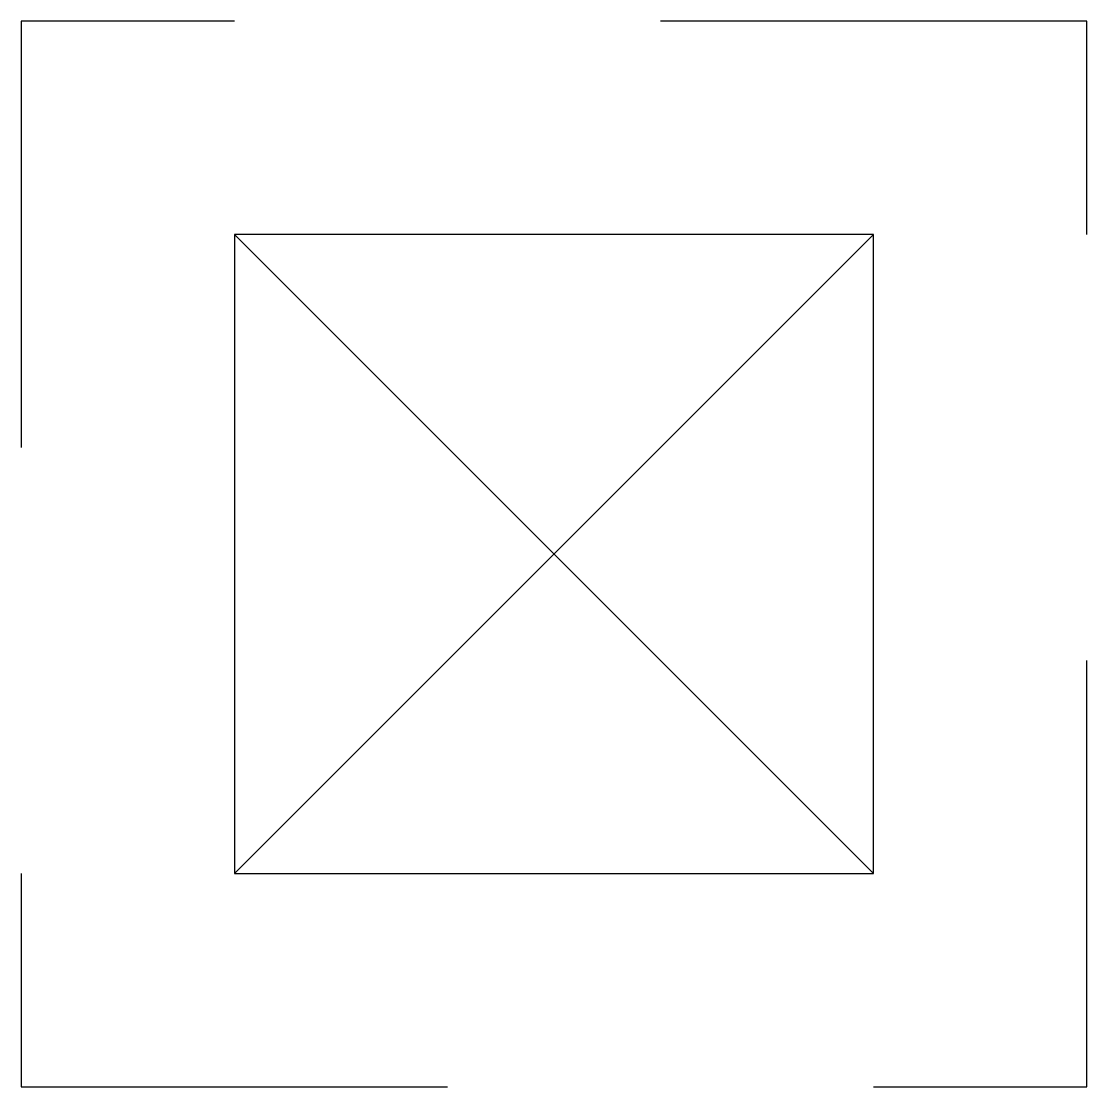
# Model space of a CAD drawing. Header units: millimetres. Extents: x -2889.719 to -2889.469, y 3749.177 to 3749.427.
import ezdxf

# ---------------------------------------------------------------- set-up
doc = ezdxf.new("R2010")
doc.units = ezdxf.units.MM
doc.linetypes.add('HIDDEN2', pattern=[0.1875, 0.125, -0.0625])
doc.layers.add('Ele_caixas', color=2, linetype='Continuous')

msp = doc.modelspace()

# ---------------------------------------------------------------- linework, layer by layer
at = {"layer": 'Ele_caixas', "color": 1}
for p, q in [((-2889.519, 3749.3773), (-2889.669, 3749.2273)), ((-2889.669, 3749.3773), (-2889.519, 3749.2273))]:
    msp.add_line(p, q, dxfattribs=at)
at = {"layer": 'Ele_caixas', "color": 1, "linetype": 'HIDDEN2', "ltscale": 0.5}
msp.add_lwpolyline([(-2889.719, 3749.1773), (-2889.469, 3749.1773), (-2889.469, 3749.4273), (-2889.719, 3749.4273)], close=True, dxfattribs=at)
at = {"layer": 'Ele_caixas', "color": 2}
msp.add_lwpolyline([(-2889.669, 3749.2273), (-2889.519, 3749.2273), (-2889.519, 3749.3773), (-2889.669, 3749.3773)], close=True, dxfattribs=at)

doc.saveas('drawing.dxf')
